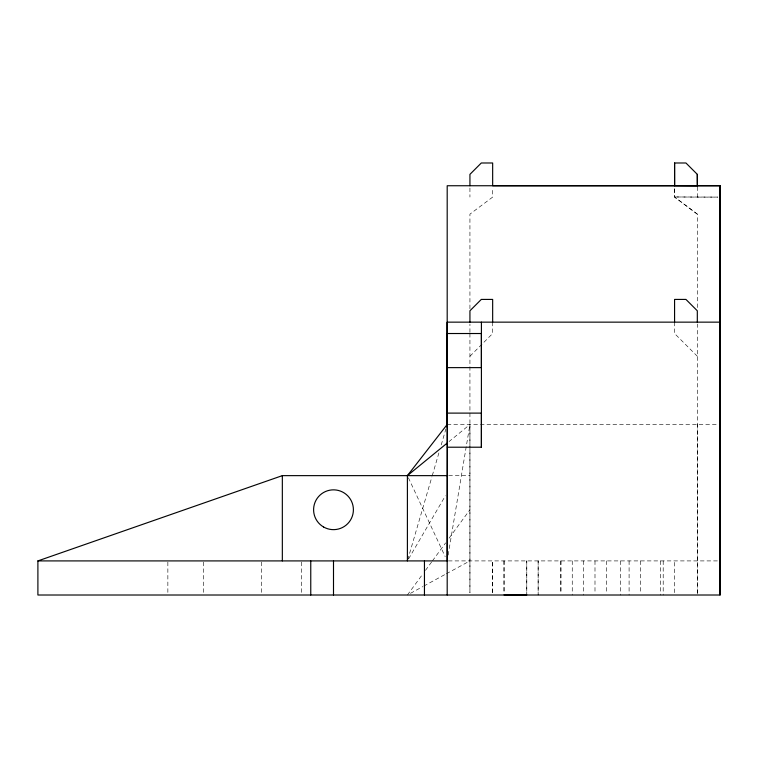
<?xml version="1.0" encoding="UTF-8"?>
<svg xmlns="http://www.w3.org/2000/svg" width="758" height="758" viewBox="0 0 758 758"><rect width="100%" height="100%" fill="white"/><g stroke="black" fill="none" stroke-linecap="round" stroke-linejoin="round"><path stroke-width="0.57" stroke-dasharray="3.79 2.84" d="M469.932 333.492L469.932 592.652L469.932 424.48L449.087 441.535M469.932 332.383L469.932 324.036M469.932 308.743L469.932 214.144L492.662 197.089L492.662 188.012M492.662 592.661L492.662 560.911L492.662 595.011M492.662 322.15L492.662 333.52L482.922 343.27M674.573 592.661L674.573 560.911M674.573 322.15L674.573 333.52L697.313 356.26M697.313 592.652L697.313 324.036M697.313 307.587L697.313 214.144L674.573 196.966L674.62 185.596M697.313 197.089L717.779 197.089L674.573 196.966L697.313 197.089L697.36 185.729M448.158 555.074L469.932 424.48M407.728 559.774L431.937 476.773M432.268 475.636L439.233 451.759M441.222 444.937L445.865 429.028M408.59 558.873L445.41 495.741M407.397 595.011L422.68 574.166M425.465 570.386L431.719 561.858M432.411 560.911L445.609 542.908M449.087 538.171L469.932 509.746M469.932 356.26L482.107 344.085M410.476 593.334L422.774 586.626M423.798 586.067L445.325 574.327M446.348 573.768L469.932 560.911M447.192 424.48L717.693 424.48M448.689 475.636L469.932 475.636M448.376 560.911L717.693 560.911M697.313 214.144L674.573 197.089L674.573 188.012M408.391 477.767L445.202 556.647M697.313 424.48L697.313 595.011M663.203 560.911L663.203 595.011M660.351 560.911L660.351 595.011M640.463 560.911L640.463 592.661M629.093 560.911L629.093 595.011M620.584 560.911L620.584 595.011M606.362 560.911L606.362 592.661M594.992 560.911L594.992 592.661M583.622 560.911L583.622 595.011M572.252 560.911L572.252 595.011M469.932 188.012L469.932 197.089M301.286 562.085L301.286 592.661M261.501 562.085L261.501 595.011M203.532 562.085L203.532 595.011M167.859 562.085L167.859 595.011M504.032 560.911L504.032 592.557L504.032 560.911M526.772 560.911L526.772 594.897L526.772 560.911M538.142 560.911L538.142 595.011L538.142 560.911M560.882 560.911L560.882 592.661L560.882 560.911"/><path stroke-width="1.14" d="M282.336 560.911L282.336 475.636L447.514 475.636M407.397 560.911L407.397 475.636L447.192 424.48L446.528 426.754M720.053 322.15L447.192 322.15L447.192 595.011M720.053 595.011L720.053 185.748L720.053 595.011L37.9 595.011L37.9 560.911L447.192 560.911L447.353 447.211L481.415 447.211L481.425 413.11L447.353 413.11L447.419 322.15M469.932 185.748L469.932 174.359L481.302 162.989L492.662 162.989L492.662 185.748L720.1 185.729L447.192 185.748L447.192 425.399M481.415 322.15L481.415 367.63L447.419 367.63M492.662 322.15L492.662 299.419L481.302 299.419L469.932 310.789L469.932 322.15M674.573 185.748L674.573 162.989L685.943 162.989L697.313 174.359L697.36 185.729L697.313 174.359M447.267 367.639L447.419 333.52M407.397 475.636L447.277 443.013M37.9 560.911L282.336 475.636M447.192 333.52L481.415 333.52L481.415 447.211M504.032 594.897L526.772 594.897M697.36 185.729L674.62 185.596L674.573 162.989M447.362 413.11L447.343 367.639L447.353 447.211M697.313 322.15L697.313 310.789L685.943 299.419L674.573 299.419L674.573 322.15M424.452 560.911L424.452 595.011M333.501 560.911L333.501 595.011M310.761 560.911L310.761 595.011M323.552 526.981A19.898 19.898 0 0 0 353.399 509.746A19.898 19.898 0 0 0 323.552 492.51A19.898 19.898 0 0 0 323.552 526.981"/></g></svg>
